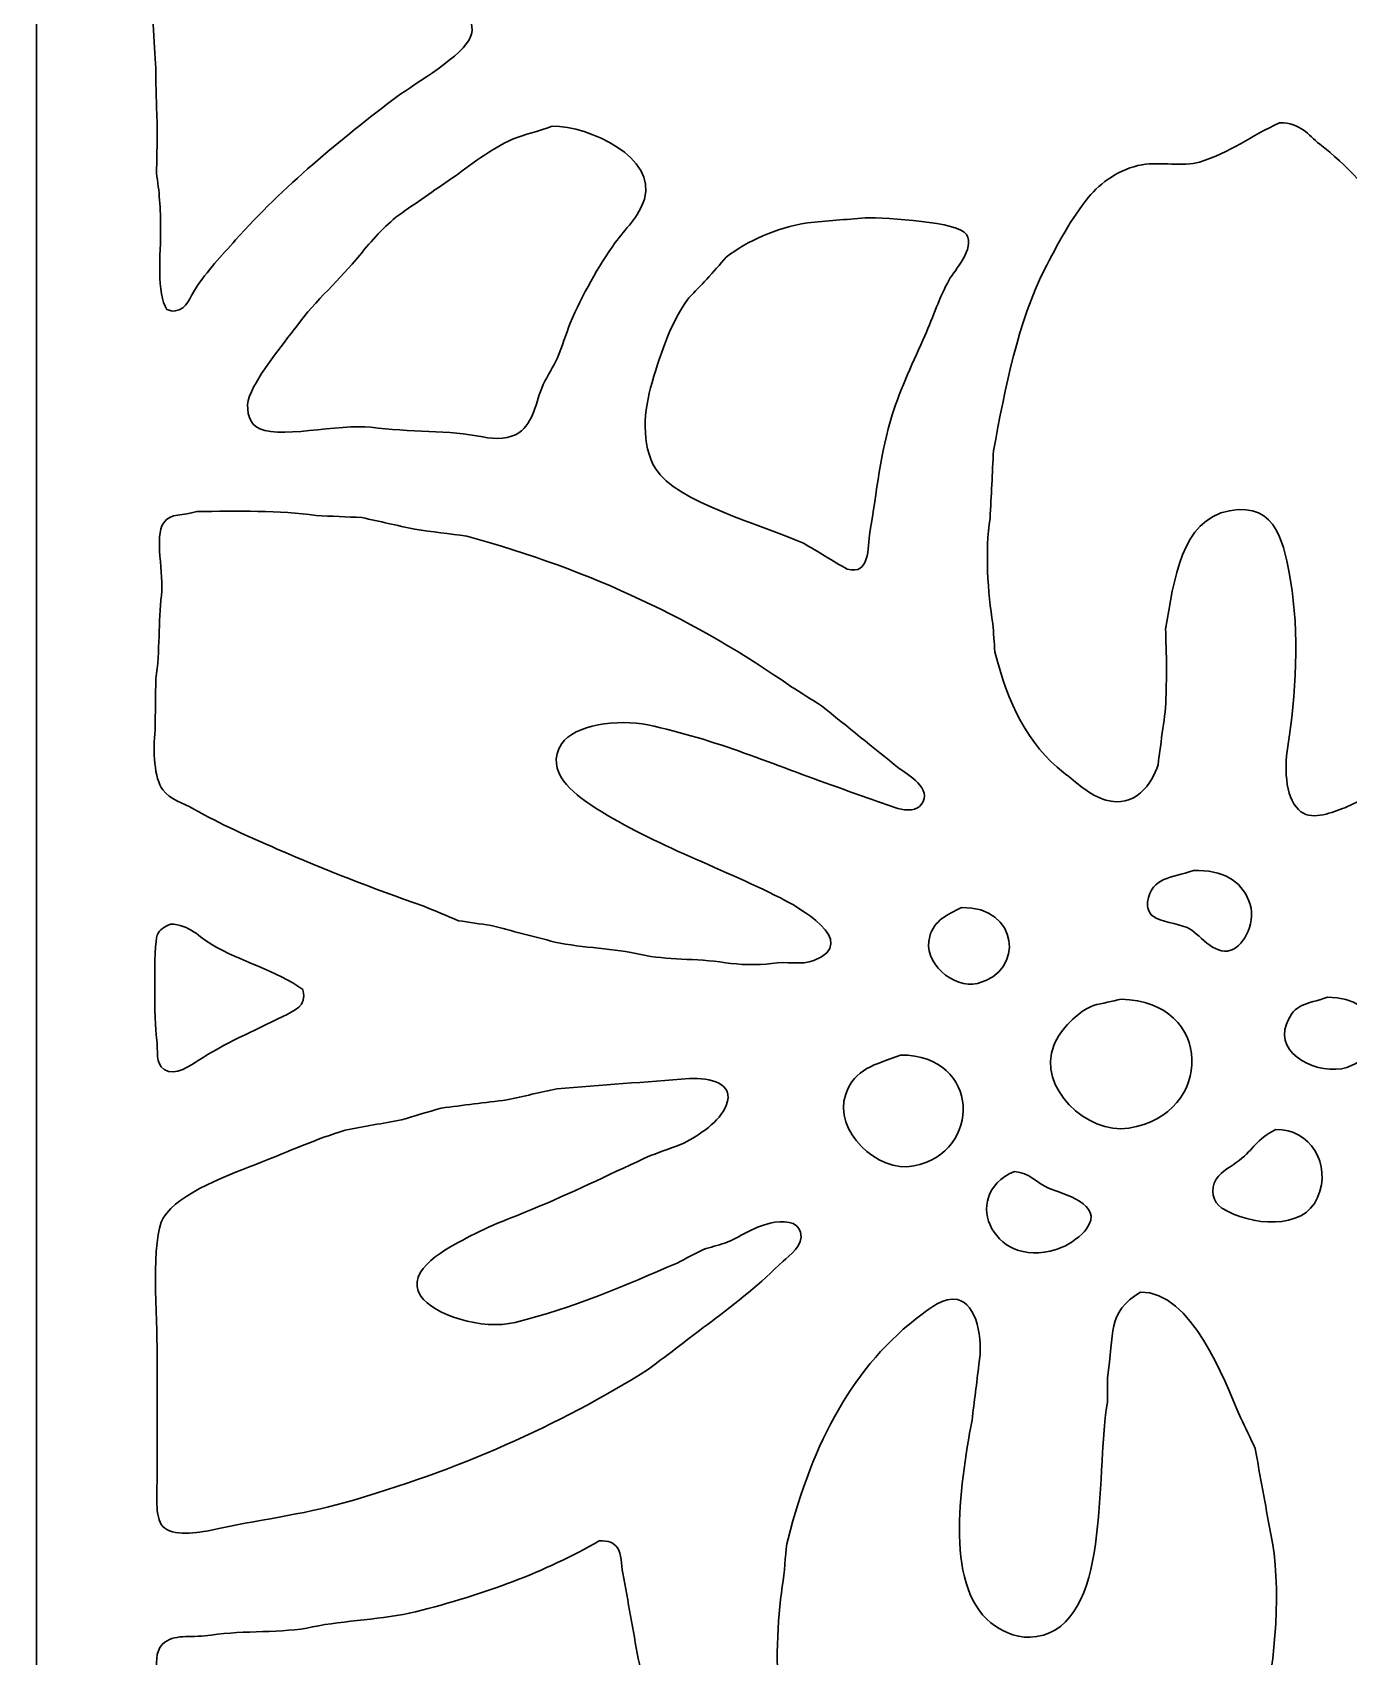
# Model space of a CAD drawing. Header units: centimetres. Extents: x 20.43 to 27, y 1.96 to 9.01.
# Drawn here: x 20.425 to 22.091, y 4.652 to 6.707 of the extents above; entities that cross this region are included whole.
import ezdxf

# ---------------------------------------------------------------- set-up
doc = ezdxf.new("R2010")
doc.units = ezdxf.units.CM
doc.header["$MEASUREMENT"] = 0
doc.layers.add('layer 1', color=7, linetype='Continuous')

msp = doc.modelspace()

# ---------------------------------------------------------------- linework, layer by layer
at = {"layer": 'layer 1', "color": 250, "lineweight": 30}
for points, knots in [([(26.9383, 9.00071), (26.96285, 9.00091), (26.98429, 9.00149), (26.99362, 8.98676), (26.99362, 8.98676), (27.00068, 8.97564), (26.99796, 8.95196), (26.99802, 8.93447), (26.99802, 8.93447), (26.99802, 8.8938), (26.99802, 8.85312), (26.99802, 8.81245), (26.99802, 8.81245), (26.99831, 8.65442), (26.9986, 8.49634), (26.99889, 8.33831), (26.99889, 8.33831), (26.9986, 8.29967), (26.99831, 8.26102), (26.99802, 8.22239), (26.99802, 8.22239), (26.99831, 7.52577), (26.9986, 6.82895), (26.99889, 6.13233), (26.99889, 6.13233), (26.99889, 6.03559), (26.99889, 5.93883), (26.99889, 5.84209), (26.99889, 5.84209), (26.99919, 5.80578), (26.99948, 5.76946), (26.99977, 5.73315), (26.99977, 5.73315), (26.99919, 5.67563), (26.9986, 5.61809), (26.99802, 5.56057), (26.99802, 5.56057), (26.99831, 4.67804), (26.9986, 3.79524), (26.99889, 2.91271), (26.99889, 2.91271), (26.99889, 2.68583), (26.99889, 2.45888), (26.99889, 2.232), (26.99889, 2.232), (26.9986, 2.16896), (26.99831, 2.1059), (26.99802, 2.04287), (26.99802, 2.04287), (26.99461, 2.02044), (27.00369, 1.9897), (26.99275, 1.97488), (26.99275, 1.97488), (26.98, 1.95762), (26.92531, 1.96339), (26.89615, 1.96355), (26.89615, 1.96355), (26.80893, 1.96355), (26.72169, 1.96355), (26.63447, 1.96355), (26.63447, 1.96355), (26.26862, 1.96355), (25.90266, 1.96355), (25.53681, 1.96355), (25.53681, 1.96355), (24.27682, 1.96355), (23.01645, 1.96355), (21.75646, 1.96355), (21.75646, 1.96355), (21.43276, 1.96355), (21.10895, 1.96355), (20.78525, 1.96355), (20.78525, 1.96355), (20.70301, 1.96326), (20.62074, 1.96297), (20.53849, 1.96268), (20.53849, 1.96268), (20.50747, 1.96268), (20.45733, 1.95778), (20.43927, 1.97227), (20.43927, 1.97227), (20.42783, 1.98144), (20.42778, 2.00413), (20.42873, 2.02544), (20.42873, 2.02544), (20.43046, 2.06453), (20.43048, 2.10839), (20.43048, 2.15007), (20.43048, 2.15007), (20.43048, 2.32611), (20.43048, 2.50221), (20.43048, 2.67825), (20.43048, 2.67825), (20.43048, 3.39781), (20.43048, 4.1176), (20.43048, 4.83716), (20.43048, 4.83716), (20.43048, 5.88353), (20.43048, 6.93022), (20.43048, 7.9766), (20.43048, 7.9766), (20.43048, 8.23108), (20.43048, 8.48563), (20.43048, 8.74011), (20.43048, 8.74011), (20.43048, 8.79937), (20.43048, 8.85865), (20.43048, 8.91791), (20.43048, 8.91791), (20.43065, 8.94706), (20.42548, 8.97961), (20.44366, 8.99286), (20.44366, 8.99286), (20.46495, 9.00839), (20.50851, 8.99439), (20.53937, 8.99897), (20.53937, 8.99897), (20.64737, 8.99897), (20.7554, 8.99897), (20.8634, 8.99897), (20.8634, 8.99897), (21.25325, 8.99897), (21.64322, 8.99897), (22.03307, 8.99897), (22.03307, 8.99897), (23.18887, 8.99897), (24.34501, 8.99897), (25.5008, 8.99897), (25.5008, 8.99897), (25.83885, 8.99897), (26.177, 8.99897), (26.51504, 8.99897), (26.51504, 8.99897), (26.65612, 8.99955), (26.79723, 9.00013), (26.9383, 9.00071)], [0, 0, 0, 0, 0.0285714, 0.0285714, 0.0285714, 0.0285714, 0.0571429, 0.0571429, 0.0571429, 0.0571429, 0.0857143, 0.0857143, 0.0857143, 0.0857143, 0.1142857, 0.1142857, 0.1142857, 0.1142857, 0.1428571, 0.1428571, 0.1428571, 0.1428571, 0.1714286, 0.1714286, 0.1714286, 0.1714286, 0.2, 0.2, 0.2, 0.2, 0.2285714, 0.2285714, 0.2285714, 0.2285714, 0.2571429, 0.2571429, 0.2571429, 0.2571429, 0.2857143, 0.2857143, 0.2857143, 0.2857143, 0.3142857, 0.3142857, 0.3142857, 0.3142857, 0.3428571, 0.3428571, 0.3428571, 0.3428571, 0.3714286, 0.3714286, 0.3714286, 0.3714286, 0.4, 0.4, 0.4, 0.4, 0.4285714, 0.4285714, 0.4285714, 0.4285714, 0.4571429, 0.4571429, 0.4571429, 0.4571429, 0.4857143, 0.4857143, 0.4857143, 0.4857143, 0.5142857, 0.5142857, 0.5142857, 0.5142857, 0.5428571, 0.5428571, 0.5428571, 0.5428571, 0.5714286, 0.5714286, 0.5714286, 0.5714286, 0.6, 0.6, 0.6, 0.6, 0.6285714, 0.6285714, 0.6285714, 0.6285714, 0.6571429, 0.6571429, 0.6571429, 0.6571429, 0.6857143, 0.6857143, 0.6857143, 0.6857143, 0.7142857, 0.7142857, 0.7142857, 0.7142857, 0.7428571, 0.7428571, 0.7428571, 0.7428571, 0.7714286, 0.7714286, 0.7714286, 0.7714286, 0.8, 0.8, 0.8, 0.8, 0.8285714, 0.8285714, 0.8285714, 0.8285714, 0.8571429, 0.8571429, 0.8571429, 0.8571429, 0.8857143, 0.8857143, 0.8857143, 0.8857143, 0.9142857, 0.9142857, 0.9142857, 0.9142857, 0.9428571, 0.9428571, 0.9428571, 0.9428571, 1, 1, 1, 1]), ([(22.03219, 7.22965), (22.0252, 7.22665), (22.02002, 7.22554), (22.01463, 7.22181), (22.01463, 7.22181), (22.00595, 7.19313), (22.03816, 7.17131), (22.05151, 7.1547), (22.05151, 7.1547), (22.08081, 7.11826), (22.11109, 7.07009), (22.12527, 7.02047), (22.12527, 7.02047), (22.14174, 6.96288), (22.13928, 6.87067), (22.12615, 6.81129), (22.12615, 6.81129), (22.12122, 6.78896), (22.09553, 6.74964), (22.1042, 6.72588), (22.1042, 6.72588), (22.11269, 6.70259), (22.14119, 6.68536), (22.15952, 6.67097), (22.15952, 6.67097), (22.1945, 6.64351), (22.23073, 6.61022), (22.25787, 6.57509), (22.25787, 6.57509), (22.27951, 6.5471), (22.29941, 6.51859), (22.31934, 6.48881), (22.31934, 6.48881), (22.32717, 6.47711), (22.33362, 6.4604), (22.35271, 6.46005), (22.35271, 6.46005), (22.37076, 6.46944), (22.3632, 6.49809), (22.36764, 6.52106), (22.36764, 6.52106), (22.37395, 6.55375), (22.38318, 6.5837), (22.39662, 6.60996), (22.39662, 6.60996), (22.40414, 6.62466), (22.4209, 6.64338), (22.41594, 6.66835), (22.41594, 6.66835), (22.4125, 6.68562), (22.402, 6.69627), (22.39574, 6.71019), (22.39574, 6.71019), (22.3814, 6.74273), (22.36705, 6.77527), (22.35271, 6.80781), (22.35271, 6.80781), (22.31815, 6.89108), (22.29553, 6.9834), (22.26753, 7.0719), (22.26753, 7.0719), (22.26431, 7.08991), (22.26109, 7.10792), (22.25787, 7.12593), (22.25787, 7.12593), (22.2529, 7.14075), (22.24792, 7.15557), (22.24294, 7.17039), (22.24294, 7.17039), (22.23813, 7.18884), (22.23865, 7.20945), (22.22538, 7.21919), (22.22538, 7.21919), (22.21074, 7.22995), (22.18678, 7.22338), (22.16391, 7.22704), (22.16391, 7.22704), (22.12001, 7.22791), (22.0761, 7.22878), (22.03219, 7.22965)], [0, 0, 0, 0, 0.047619, 0.047619, 0.047619, 0.047619, 0.0952381, 0.0952381, 0.0952381, 0.0952381, 0.1428571, 0.1428571, 0.1428571, 0.1428571, 0.1904762, 0.1904762, 0.1904762, 0.1904762, 0.2380952, 0.2380952, 0.2380952, 0.2380952, 0.2857143, 0.2857143, 0.2857143, 0.2857143, 0.3333333, 0.3333333, 0.3333333, 0.3333333, 0.3809524, 0.3809524, 0.3809524, 0.3809524, 0.4285714, 0.4285714, 0.4285714, 0.4285714, 0.4761905, 0.4761905, 0.4761905, 0.4761905, 0.5238095, 0.5238095, 0.5238095, 0.5238095, 0.5714286, 0.5714286, 0.5714286, 0.5714286, 0.6190476, 0.6190476, 0.6190476, 0.6190476, 0.6666667, 0.6666667, 0.6666667, 0.6666667, 0.7142857, 0.7142857, 0.7142857, 0.7142857, 0.7619048, 0.7619048, 0.7619048, 0.7619048, 0.8095238, 0.8095238, 0.8095238, 0.8095238, 0.8571429, 0.8571429, 0.8571429, 0.8571429, 0.9047619, 0.9047619, 0.9047619, 0.9047619, 1, 1, 1, 1]), ([(20.84408, 6.90194), (20.81877, 6.88561), (20.80723, 6.85321), (20.78349, 6.83483), (20.78349, 6.83483), (20.75614, 6.81365), (20.72247, 6.7976), (20.68778, 6.78427), (20.68778, 6.78427), (20.67256, 6.77992), (20.65733, 6.77556), (20.64211, 6.7712), (20.64211, 6.7712), (20.61845, 6.76637), (20.5942, 6.7724), (20.58328, 6.75551), (20.58328, 6.75551), (20.57307, 6.73973), (20.58154, 6.68235), (20.58152, 6.65615), (20.58152, 6.65615), (20.5815, 6.62766), (20.58337, 6.60244), (20.58328, 6.57335), (20.58328, 6.57335), (20.58299, 6.55854), (20.58269, 6.54372), (20.5824, 6.5289), (20.5824, 6.5289), (20.58587, 6.5066), (20.58767, 6.48359), (20.58767, 6.4583), (20.58767, 6.4583), (20.58767, 6.42789), (20.58223, 6.37574), (20.59557, 6.35633), (20.59557, 6.35633), (20.59915, 6.35518), (20.60262, 6.35338), (20.60611, 6.35458), (20.60611, 6.35458), (20.62132, 6.35708), (20.62454, 6.37182), (20.63158, 6.38248), (20.63158, 6.38248), (20.64626, 6.40471), (20.66497, 6.4247), (20.68251, 6.44436), (20.68251, 6.44436), (20.74209, 6.51116), (20.81501, 6.57155), (20.88711, 6.62565), (20.88711, 6.62565), (20.90928, 6.64228), (20.97179, 6.6774), (20.98019, 6.70235), (20.98019, 6.70235), (20.9874, 6.72371), (20.96585, 6.74068), (20.95736, 6.75115), (20.95736, 6.75115), (20.93348, 6.7806), (20.90682, 6.81206), (20.89062, 6.84877), (20.89062, 6.84877), (20.88103, 6.87052), (20.87516, 6.90185), (20.84408, 6.90194)], [0, 0, 0, 0, 0.0555556, 0.0555556, 0.0555556, 0.0555556, 0.1111111, 0.1111111, 0.1111111, 0.1111111, 0.1666667, 0.1666667, 0.1666667, 0.1666667, 0.2222222, 0.2222222, 0.2222222, 0.2222222, 0.2777778, 0.2777778, 0.2777778, 0.2777778, 0.3333333, 0.3333333, 0.3333333, 0.3333333, 0.3888889, 0.3888889, 0.3888889, 0.3888889, 0.4444444, 0.4444444, 0.4444444, 0.4444444, 0.5, 0.5, 0.5, 0.5, 0.5555556, 0.5555556, 0.5555556, 0.5555556, 0.6111111, 0.6111111, 0.6111111, 0.6111111, 0.6666667, 0.6666667, 0.6666667, 0.6666667, 0.7222222, 0.7222222, 0.7222222, 0.7222222, 0.7777778, 0.7777778, 0.7777778, 0.7777778, 0.8333333, 0.8333333, 0.8333333, 0.8333333, 0.8888889, 0.8888889, 0.8888889, 0.8888889, 1, 1, 1, 1]), ([(21.08294, 6.58817), (21.06477, 6.581), (21.04886, 6.5786), (21.03288, 6.57161), (21.03288, 6.57161), (21.00424, 6.55907), (20.97992, 6.53907), (20.95561, 6.52193), (20.95561, 6.52193), (20.93336, 6.50653), (20.91111, 6.49113), (20.88887, 6.47573), (20.88887, 6.47573), (20.87028, 6.46125), (20.85449, 6.44351), (20.83969, 6.42518), (20.83969, 6.42518), (20.81451, 6.39398), (20.78415, 6.36833), (20.75978, 6.33541), (20.75978, 6.33541), (20.74098, 6.31001), (20.71205, 6.27646), (20.70007, 6.24651), (20.70007, 6.24651), (20.6946, 6.23284), (20.69887, 6.21486), (20.70797, 6.20816), (20.70797, 6.20816), (20.73187, 6.19057), (20.81547, 6.21248), (20.85374, 6.20729), (20.85374, 6.20729), (20.90221, 6.20071), (20.95297, 6.20429), (20.99512, 6.19509), (20.99512, 6.19509), (21.01127, 6.19156), (21.03048, 6.19317), (21.04078, 6.20031), (21.04078, 6.20031), (21.05991, 6.21358), (21.06178, 6.23844), (21.07152, 6.26132), (21.07152, 6.26132), (21.07767, 6.27265), (21.08381, 6.28399), (21.08996, 6.29532), (21.08996, 6.29532), (21.09523, 6.30984), (21.1005, 6.32437), (21.10577, 6.3389), (21.10577, 6.3389), (21.12145, 6.37506), (21.14091, 6.41015), (21.16284, 6.44087), (21.16284, 6.44087), (21.17519, 6.45817), (21.1928, 6.47341), (21.19973, 6.49578), (21.19973, 6.49578), (21.21585, 6.54785), (21.13075, 6.58868), (21.08294, 6.58817)], [0, 0, 0, 0, 0.0588235, 0.0588235, 0.0588235, 0.0588235, 0.1176471, 0.1176471, 0.1176471, 0.1176471, 0.1764706, 0.1764706, 0.1764706, 0.1764706, 0.2352941, 0.2352941, 0.2352941, 0.2352941, 0.2941176, 0.2941176, 0.2941176, 0.2941176, 0.3529412, 0.3529412, 0.3529412, 0.3529412, 0.4117647, 0.4117647, 0.4117647, 0.4117647, 0.4705882, 0.4705882, 0.4705882, 0.4705882, 0.5294118, 0.5294118, 0.5294118, 0.5294118, 0.5882353, 0.5882353, 0.5882353, 0.5882353, 0.6470588, 0.6470588, 0.6470588, 0.6470588, 0.7058824, 0.7058824, 0.7058824, 0.7058824, 0.7647059, 0.7647059, 0.7647059, 0.7647059, 0.8235294, 0.8235294, 0.8235294, 0.8235294, 0.8823529, 0.8823529, 0.8823529, 0.8823529, 1, 1, 1, 1]), ([(22.00321, 6.59253), (21.96852, 6.57658), (21.93982, 6.55426), (21.90223, 6.54285), (21.90223, 6.54285), (21.88103, 6.53641), (21.85271, 6.54353), (21.82935, 6.53936), (21.82935, 6.53936), (21.80164, 6.53441), (21.77648, 6.51673), (21.76173, 6.4984), (21.76173, 6.4984), (21.73919, 6.47039), (21.7228, 6.43967), (21.70553, 6.40601), (21.70553, 6.40601), (21.67326, 6.34309), (21.65588, 6.25635), (21.64143, 6.17765), (21.64143, 6.17765), (21.63996, 6.14918), (21.6385, 6.12071), (21.63703, 6.09224), (21.63703, 6.09224), (21.63063, 6.05139), (21.63421, 5.99749), (21.64055, 5.95889), (21.64055, 5.95889), (21.64143, 5.94698), (21.6423, 5.93506), (21.64318, 5.92315), (21.64318, 5.92315), (21.6593, 5.85883), (21.68495, 5.80611), (21.73012, 5.77062), (21.73012, 5.77062), (21.74593, 5.7582), (21.76226, 5.7422), (21.78368, 5.73576), (21.78368, 5.73576), (21.81964, 5.72495), (21.84227, 5.75615), (21.84954, 5.78021), (21.84954, 5.78021), (21.85159, 5.79561), (21.85364, 5.81101), (21.85569, 5.82641), (21.85569, 5.82641), (21.86051, 5.85336), (21.86032, 5.88521), (21.86008, 5.91705), (21.86008, 5.91705), (21.85979, 5.92867), (21.85949, 5.94029), (21.8592, 5.95191), (21.8592, 5.95191), (21.86955, 6.01392), (21.87891, 6.09034), (21.93999, 6.10183), (21.93999, 6.10183), (22.00115, 6.11332), (22.00943, 6.05694), (22.01726, 6.01292), (22.01726, 6.01292), (22.0285, 5.94984), (22.02393, 5.86511), (22.01375, 5.80374), (22.01375, 5.80374), (22.00847, 5.7719), (22.0119, 5.73439), (22.03044, 5.72094), (22.03044, 5.72094), (22.0463, 5.70944), (22.07064, 5.7208), (22.08576, 5.72617), (22.08576, 5.72617), (22.09542, 5.73053), (22.10508, 5.73489), (22.11474, 5.73925), (22.11474, 5.73925), (22.13087, 5.74843), (22.14827, 5.75671), (22.15952, 5.77062), (22.15952, 5.77062), (22.20208, 5.82326), (22.23483, 5.8848), (22.25787, 5.95714), (22.25787, 5.95714), (22.26197, 5.97544), (22.26607, 5.99375), (22.27017, 6.01205), (22.27017, 6.01205), (22.28446, 6.05899), (22.30054, 6.14011), (22.28597, 6.20206), (22.28597, 6.20206), (22.2769, 6.2343), (22.26782, 6.26656), (22.25875, 6.2988), (22.25875, 6.2988), (22.2526, 6.31071), (22.24646, 6.32263), (22.24031, 6.33454), (22.24031, 6.33454), (22.23621, 6.34587), (22.23211, 6.3572), (22.22802, 6.36853), (22.22802, 6.36853), (22.20484, 6.40685), (22.172, 6.43827), (22.14459, 6.47225), (22.14459, 6.47225), (22.11725, 6.50615), (22.08872, 6.53879), (22.05415, 6.56551), (22.05415, 6.56551), (22.03902, 6.5772), (22.03056, 6.59256), (22.00321, 6.59253)], [0, 0, 0, 0, 0.0322581, 0.0322581, 0.0322581, 0.0322581, 0.0645161, 0.0645161, 0.0645161, 0.0645161, 0.0967742, 0.0967742, 0.0967742, 0.0967742, 0.1290323, 0.1290323, 0.1290323, 0.1290323, 0.1612903, 0.1612903, 0.1612903, 0.1612903, 0.1935484, 0.1935484, 0.1935484, 0.1935484, 0.2258065, 0.2258065, 0.2258065, 0.2258065, 0.2580645, 0.2580645, 0.2580645, 0.2580645, 0.2903226, 0.2903226, 0.2903226, 0.2903226, 0.3225806, 0.3225806, 0.3225806, 0.3225806, 0.3548387, 0.3548387, 0.3548387, 0.3548387, 0.3870968, 0.3870968, 0.3870968, 0.3870968, 0.4193548, 0.4193548, 0.4193548, 0.4193548, 0.4516129, 0.4516129, 0.4516129, 0.4516129, 0.483871, 0.483871, 0.483871, 0.483871, 0.516129, 0.516129, 0.516129, 0.516129, 0.5483871, 0.5483871, 0.5483871, 0.5483871, 0.5806452, 0.5806452, 0.5806452, 0.5806452, 0.6129032, 0.6129032, 0.6129032, 0.6129032, 0.6451613, 0.6451613, 0.6451613, 0.6451613, 0.6774194, 0.6774194, 0.6774194, 0.6774194, 0.7096774, 0.7096774, 0.7096774, 0.7096774, 0.7419355, 0.7419355, 0.7419355, 0.7419355, 0.7741935, 0.7741935, 0.7741935, 0.7741935, 0.8064516, 0.8064516, 0.8064516, 0.8064516, 0.8387097, 0.8387097, 0.8387097, 0.8387097, 0.8709677, 0.8709677, 0.8709677, 0.8709677, 0.9032258, 0.9032258, 0.9032258, 0.9032258, 0.9354839, 0.9354839, 0.9354839, 0.9354839, 1, 1, 1, 1]), ([(21.47897, 6.47225), (21.45468, 6.47021), (21.43038, 6.46818), (21.40609, 6.46615), (21.40609, 6.46615), (21.36462, 6.4584), (21.33113, 6.44407), (21.30335, 6.42257), (21.30335, 6.42257), (21.29515, 6.41327), (21.28695, 6.40397), (21.27876, 6.39468), (21.27876, 6.39468), (21.27115, 6.38683), (21.26354, 6.37899), (21.25593, 6.37114), (21.25593, 6.37114), (21.23322, 6.33942), (21.22205, 6.30653), (21.20939, 6.26394), (21.20939, 6.26394), (21.19894, 6.22883), (21.19521, 6.18538), (21.21378, 6.15499), (21.21378, 6.15499), (21.23947, 6.11292), (21.3494, 6.08339), (21.40082, 6.06086), (21.40082, 6.06086), (21.41926, 6.04982), (21.4377, 6.03878), (21.45614, 6.02774), (21.45614, 6.02774), (21.48587, 6.02049), (21.48161, 6.0543), (21.48512, 6.07481), (21.48512, 6.07481), (21.49389, 6.12607), (21.49846, 6.17599), (21.51322, 6.22298), (21.51322, 6.22298), (21.52375, 6.25648), (21.54094, 6.29254), (21.55449, 6.32321), (21.55449, 6.32321), (21.56545, 6.348), (21.57301, 6.37189), (21.58523, 6.39381), (21.58523, 6.39381), (21.5921, 6.40613), (21.61838, 6.4329), (21.60718, 6.45133), (21.60718, 6.45133), (21.59751, 6.46722), (21.50736, 6.47248), (21.47897, 6.47225)], [0, 0, 0, 0, 0.0666667, 0.0666667, 0.0666667, 0.0666667, 0.1333333, 0.1333333, 0.1333333, 0.1333333, 0.2, 0.2, 0.2, 0.2, 0.2666667, 0.2666667, 0.2666667, 0.2666667, 0.3333333, 0.3333333, 0.3333333, 0.3333333, 0.4, 0.4, 0.4, 0.4, 0.4666667, 0.4666667, 0.4666667, 0.4666667, 0.5333333, 0.5333333, 0.5333333, 0.5333333, 0.6, 0.6, 0.6, 0.6, 0.6666667, 0.6666667, 0.6666667, 0.6666667, 0.7333333, 0.7333333, 0.7333333, 0.7333333, 0.8, 0.8, 0.8, 0.8, 0.8666667, 0.8666667, 0.8666667, 0.8666667, 1, 1, 1, 1]), ([(20.63333, 6.10095), (20.61569, 6.09431), (20.60067, 6.10001), (20.59118, 6.08614), (20.59118, 6.08614), (20.57969, 6.06933), (20.59181, 6.02143), (20.58855, 5.99462), (20.58855, 5.99462), (20.58462, 5.96234), (20.58705, 5.92382), (20.58152, 5.88916), (20.58152, 5.88916), (20.58123, 5.86766), (20.58094, 5.84616), (20.58064, 5.82466), (20.58064, 5.82466), (20.57742, 5.79782), (20.57972, 5.76336), (20.5903, 5.74883), (20.5903, 5.74883), (20.59948, 5.73624), (20.61589, 5.73247), (20.62982, 5.72443), (20.62982, 5.72443), (20.66366, 5.7049), (20.69756, 5.69023), (20.7352, 5.67388), (20.7352, 5.67388), (20.79559, 5.64765), (20.85464, 5.62442), (20.92048, 5.60154), (20.92048, 5.60154), (20.93512, 5.59544), (20.94975, 5.58933), (20.96439, 5.58323), (20.96439, 5.58323), (20.97814, 5.5812), (20.9919, 5.57917), (21.00566, 5.57713), (21.00566, 5.57713), (21.03259, 5.57016), (21.05952, 5.56319), (21.08645, 5.55621), (21.08645, 5.55621), (21.12219, 5.54847), (21.16201, 5.54827), (21.19534, 5.54053), (21.19534, 5.54053), (21.2284, 5.53285), (21.26373, 5.53603), (21.30247, 5.53007), (21.30247, 5.53007), (21.31914, 5.5275), (21.34324, 5.52649), (21.36042, 5.5292), (21.36042, 5.5292), (21.3793, 5.53217), (21.39922, 5.52682), (21.41399, 5.53268), (21.41399, 5.53268), (21.47463, 5.55676), (21.39133, 5.60212), (21.37184, 5.612), (21.37184, 5.612), (21.29371, 5.65158), (21.20336, 5.6822), (21.13211, 5.72966), (21.13211, 5.72966), (21.11206, 5.74301), (21.07198, 5.77179), (21.09523, 5.80723), (21.09523, 5.80723), (21.11062, 5.8307), (21.1661, 5.83865), (21.20412, 5.83076), (21.20412, 5.83076), (21.28901, 5.81316), (21.365, 5.77989), (21.44297, 5.75232), (21.44297, 5.75232), (21.46872, 5.74332), (21.49449, 5.73431), (21.52024, 5.7253), (21.52024, 5.7253), (21.53101, 5.72216), (21.54557, 5.72228), (21.5501, 5.73053), (21.5501, 5.73053), (21.56584, 5.74932), (21.53167, 5.76881), (21.522, 5.77585), (21.522, 5.77585), (21.48922, 5.80229), (21.45643, 5.82873), (21.42365, 5.85517), (21.42365, 5.85517), (21.41077, 5.8633), (21.39789, 5.87144), (21.38501, 5.87957), (21.38501, 5.87957), (21.26667, 5.96202), (21.13419, 6.02628), (20.97493, 6.06958), (20.97493, 6.06958), (20.95297, 6.07248), (20.93102, 6.07539), (20.90907, 6.07829), (20.90907, 6.07829), (20.88682, 6.08323), (20.86457, 6.08817), (20.84233, 6.09311), (20.84233, 6.09311), (20.82301, 6.09398), (20.80369, 6.09485), (20.78437, 6.09572), (20.78437, 6.09572), (20.7389, 6.10268), (20.68354, 6.10086), (20.63333, 6.10095)], [0, 0, 0, 0, 0.0322581, 0.0322581, 0.0322581, 0.0322581, 0.0645161, 0.0645161, 0.0645161, 0.0645161, 0.0967742, 0.0967742, 0.0967742, 0.0967742, 0.1290323, 0.1290323, 0.1290323, 0.1290323, 0.1612903, 0.1612903, 0.1612903, 0.1612903, 0.1935484, 0.1935484, 0.1935484, 0.1935484, 0.2258065, 0.2258065, 0.2258065, 0.2258065, 0.2580645, 0.2580645, 0.2580645, 0.2580645, 0.2903226, 0.2903226, 0.2903226, 0.2903226, 0.3225806, 0.3225806, 0.3225806, 0.3225806, 0.3548387, 0.3548387, 0.3548387, 0.3548387, 0.3870968, 0.3870968, 0.3870968, 0.3870968, 0.4193548, 0.4193548, 0.4193548, 0.4193548, 0.4516129, 0.4516129, 0.4516129, 0.4516129, 0.483871, 0.483871, 0.483871, 0.483871, 0.516129, 0.516129, 0.516129, 0.516129, 0.5483871, 0.5483871, 0.5483871, 0.5483871, 0.5806452, 0.5806452, 0.5806452, 0.5806452, 0.6129032, 0.6129032, 0.6129032, 0.6129032, 0.6451613, 0.6451613, 0.6451613, 0.6451613, 0.6774194, 0.6774194, 0.6774194, 0.6774194, 0.7096774, 0.7096774, 0.7096774, 0.7096774, 0.7419355, 0.7419355, 0.7419355, 0.7419355, 0.7741935, 0.7741935, 0.7741935, 0.7741935, 0.8064516, 0.8064516, 0.8064516, 0.8064516, 0.8387097, 0.8387097, 0.8387097, 0.8387097, 0.8709677, 0.8709677, 0.8709677, 0.8709677, 0.9032258, 0.9032258, 0.9032258, 0.9032258, 0.9354839, 0.9354839, 0.9354839, 0.9354839, 1, 1, 1, 1]), ([(21.89433, 5.64686), (21.8663, 5.6357), (21.84189, 5.64017), (21.83637, 5.60677), (21.83637, 5.60677), (21.83535, 5.60057), (21.8381, 5.59277), (21.84252, 5.58934), (21.84252, 5.58934), (21.85353, 5.58077), (21.87291, 5.5804), (21.88642, 5.57452), (21.88642, 5.57452), (21.90132, 5.56803), (21.91972, 5.53843), (21.94175, 5.54576), (21.94175, 5.54576), (21.95942, 5.55163), (21.97478, 5.58386), (21.96458, 5.60851), (21.96458, 5.60851), (21.95407, 5.63387), (21.93187, 5.64766), (21.89433, 5.64686)], [0, 0, 0, 0, 0.1428571, 0.1428571, 0.1428571, 0.1428571, 0.2857143, 0.2857143, 0.2857143, 0.2857143, 0.4285714, 0.4285714, 0.4285714, 0.4285714, 0.5714286, 0.5714286, 0.5714286, 0.5714286, 0.7142857, 0.7142857, 0.7142857, 0.7142857, 1, 1, 1, 1]), ([(21.60103, 5.59979), (21.58266, 5.59073), (21.56675, 5.58404), (21.56064, 5.56319), (21.56064, 5.56319), (21.55116, 5.53085), (21.59065, 5.4964), (21.62123, 5.50392), (21.62123, 5.50392), (21.68177, 5.51882), (21.67346, 5.60157), (21.60103, 5.59979)], [0, 0, 0, 0, 0.25, 0.25, 0.25, 0.25, 0.5, 0.5, 0.5, 0.5, 1, 1, 1, 1]), ([(20.59996, 5.57888), (20.59275, 5.57501), (20.58641, 5.57269), (20.58328, 5.56493), (20.58328, 5.56493), (20.57854, 5.55319), (20.57979, 5.45187), (20.5824, 5.43506), (20.5824, 5.43506), (20.58509, 5.41776), (20.58037, 5.40263), (20.59206, 5.39497), (20.59206, 5.39497), (20.60609, 5.38577), (20.62635, 5.40058), (20.63509, 5.4063), (20.63509, 5.4063), (20.6685, 5.42818), (20.70466, 5.44319), (20.74222, 5.46208), (20.74222, 5.46208), (20.75644, 5.46923), (20.77321, 5.4746), (20.76769, 5.49608), (20.76769, 5.49608), (20.73464, 5.52016), (20.68799, 5.5319), (20.65265, 5.55273), (20.65265, 5.55273), (20.63668, 5.56214), (20.62425, 5.57872), (20.59996, 5.57888)], [0, 0, 0, 0, 0.1111111, 0.1111111, 0.1111111, 0.1111111, 0.2222222, 0.2222222, 0.2222222, 0.2222222, 0.3333333, 0.3333333, 0.3333333, 0.3333333, 0.4444444, 0.4444444, 0.4444444, 0.4444444, 0.5555556, 0.5555556, 0.5555556, 0.5555556, 0.6666667, 0.6666667, 0.6666667, 0.6666667, 0.7777778, 0.7777778, 0.7777778, 0.7777778, 1, 1, 1, 1]), ([(22.06381, 5.48649), (22.03646, 5.47665), (22.02263, 5.47945), (22.012, 5.4525), (22.012, 5.4525), (21.99677, 5.41392), (22.05329, 5.38663), (22.08839, 5.39759), (22.08839, 5.39759), (22.14574, 5.41548), (22.13323, 5.4871), (22.06381, 5.48649)], [0, 0, 0, 0, 0.25, 0.25, 0.25, 0.25, 0.5, 0.5, 0.5, 0.5, 1, 1, 1, 1]), ([(21.803, 5.48387), (21.79129, 5.48126), (21.77958, 5.47864), (21.76788, 5.47603), (21.76788, 5.47603), (21.74707, 5.46748), (21.72628, 5.44619), (21.71782, 5.42548), (21.71782, 5.42548), (21.69627, 5.37267), (21.75928, 5.31254), (21.81266, 5.32089), (21.81266, 5.32089), (21.92108, 5.33784), (21.9204, 5.48157), (21.803, 5.48387)], [0, 0, 0, 0, 0.2, 0.2, 0.2, 0.2, 0.4, 0.4, 0.4, 0.4, 0.6, 0.6, 0.6, 0.6, 1, 1, 1, 1]), ([(21.52376, 5.41328), (21.49109, 5.40062), (21.46568, 5.39651), (21.45438, 5.3636), (21.45438, 5.3636), (21.43857, 5.31753), (21.49436, 5.2641), (21.54044, 5.27295), (21.54044, 5.27295), (21.62713, 5.28959), (21.62567, 5.41322), (21.52376, 5.41328)], [0, 0, 0, 0, 0.25, 0.25, 0.25, 0.25, 0.5, 0.5, 0.5, 0.5, 1, 1, 1, 1]), ([(21.2568, 5.38364), (21.2009, 5.37928), (21.14498, 5.37493), (21.08908, 5.37057), (21.08908, 5.37057), (21.06801, 5.36592), (21.04693, 5.36127), (21.02586, 5.35662), (21.02586, 5.35662), (20.99805, 5.35314), (20.97024, 5.34965), (20.94243, 5.34616), (20.94243, 5.34616), (20.92575, 5.34123), (20.90906, 5.33629), (20.89238, 5.33135), (20.89238, 5.33135), (20.86867, 5.32699), (20.84496, 5.32263), (20.82125, 5.31827), (20.82125, 5.31827), (20.78589, 5.30766), (20.74747, 5.29037), (20.71412, 5.27731), (20.71412, 5.27731), (20.67624, 5.26247), (20.61047, 5.23913), (20.59118, 5.20758), (20.59118, 5.20758), (20.57502, 5.18115), (20.58328, 5.08004), (20.58328, 5.03501), (20.58328, 5.03501), (20.58328, 4.98359), (20.58328, 4.93216), (20.58328, 4.88074), (20.58328, 4.88074), (20.58328, 4.8589), (20.57974, 4.82891), (20.5903, 4.81711), (20.5903, 4.81711), (20.60221, 4.80382), (20.63448, 4.80857), (20.65353, 4.81276), (20.65353, 4.81276), (20.70634, 4.82437), (20.76914, 4.83236), (20.8195, 4.84675), (20.8195, 4.84675), (20.96609, 4.88862), (21.0897, 4.94396), (21.20499, 5.01583), (21.20499, 5.01583), (21.23134, 5.03588), (21.25769, 5.05593), (21.28403, 5.07597), (21.28403, 5.07597), (21.31728, 5.1003), (21.34654, 5.12434), (21.37535, 5.15267), (21.37535, 5.15267), (21.38275, 5.15995), (21.40179, 5.17181), (21.39731, 5.18928), (21.39731, 5.18928), (21.39378, 5.20301), (21.37468, 5.2047), (21.35867, 5.20061), (21.35867, 5.20061), (21.3363, 5.1949), (21.32046, 5.18311), (21.30159, 5.17533), (21.30159, 5.17533), (21.29252, 5.17272), (21.28344, 5.1701), (21.27437, 5.16749), (21.27437, 5.16749), (21.26325, 5.16168), (21.25212, 5.15587), (21.241, 5.15006), (21.241, 5.15006), (21.17505, 5.12181), (21.11059, 5.09338), (21.03639, 5.0751), (21.03639, 5.0751), (20.99403, 5.06467), (20.93263, 5.08484), (20.91697, 5.10822), (20.91697, 5.10822), (20.8944, 5.14192), (20.95392, 5.17031), (20.97405, 5.18143), (20.97405, 5.18143), (21.00348, 5.1977), (21.03557, 5.2086), (21.06801, 5.2224), (21.06801, 5.2224), (21.11361, 5.2418), (21.16269, 5.26588), (21.20763, 5.28602), (21.20763, 5.28602), (21.22168, 5.29125), (21.23573, 5.29648), (21.24978, 5.30171), (21.24978, 5.30171), (21.2689, 5.31223), (21.29511, 5.32863), (21.30335, 5.34965), (21.30335, 5.34965), (21.31454, 5.37821), (21.28269, 5.38412), (21.2568, 5.38364)], [0, 0, 0, 0, 0.0344828, 0.0344828, 0.0344828, 0.0344828, 0.0689655, 0.0689655, 0.0689655, 0.0689655, 0.1034483, 0.1034483, 0.1034483, 0.1034483, 0.137931, 0.137931, 0.137931, 0.137931, 0.1724138, 0.1724138, 0.1724138, 0.1724138, 0.2068966, 0.2068966, 0.2068966, 0.2068966, 0.2413793, 0.2413793, 0.2413793, 0.2413793, 0.2758621, 0.2758621, 0.2758621, 0.2758621, 0.3103448, 0.3103448, 0.3103448, 0.3103448, 0.3448276, 0.3448276, 0.3448276, 0.3448276, 0.3793103, 0.3793103, 0.3793103, 0.3793103, 0.4137931, 0.4137931, 0.4137931, 0.4137931, 0.4482759, 0.4482759, 0.4482759, 0.4482759, 0.4827586, 0.4827586, 0.4827586, 0.4827586, 0.5172414, 0.5172414, 0.5172414, 0.5172414, 0.5517241, 0.5517241, 0.5517241, 0.5517241, 0.5862069, 0.5862069, 0.5862069, 0.5862069, 0.6206897, 0.6206897, 0.6206897, 0.6206897, 0.6551724, 0.6551724, 0.6551724, 0.6551724, 0.6896552, 0.6896552, 0.6896552, 0.6896552, 0.7241379, 0.7241379, 0.7241379, 0.7241379, 0.7586207, 0.7586207, 0.7586207, 0.7586207, 0.7931034, 0.7931034, 0.7931034, 0.7931034, 0.8275862, 0.8275862, 0.8275862, 0.8275862, 0.862069, 0.862069, 0.862069, 0.862069, 0.8965517, 0.8965517, 0.8965517, 0.8965517, 0.9310345, 0.9310345, 0.9310345, 0.9310345, 1, 1, 1, 1]), ([(21.99882, 5.31914), (21.97252, 5.30586), (21.97175, 5.29521), (21.95228, 5.27992), (21.95228, 5.27992), (21.94259, 5.27231), (21.9302, 5.26669), (21.92331, 5.25639), (21.92331, 5.25639), (21.91454, 5.2433), (21.91903, 5.22706), (21.93033, 5.21978), (21.93033, 5.21978), (21.96584, 5.19691), (22.03383, 5.19133), (22.05151, 5.23286), (22.05151, 5.23286), (22.06975, 5.27568), (22.04138, 5.32006), (21.99882, 5.31914)], [0, 0, 0, 0, 0.1666667, 0.1666667, 0.1666667, 0.1666667, 0.3333333, 0.3333333, 0.3333333, 0.3333333, 0.5, 0.5, 0.5, 0.5, 0.6666667, 0.6666667, 0.6666667, 0.6666667, 1, 1, 1, 1]), ([(21.66777, 5.26598), (21.59572, 5.23544), (21.64399, 5.1355), (21.72836, 5.1701), (21.72836, 5.1701), (21.73906, 5.17449), (21.75258, 5.18478), (21.75909, 5.19364), (21.75909, 5.19364), (21.78229, 5.22517), (21.72871, 5.23744), (21.7108, 5.24506), (21.7108, 5.24506), (21.69587, 5.25141), (21.68743, 5.26436), (21.66777, 5.26598)], [0, 0, 0, 0, 0.2, 0.2, 0.2, 0.2, 0.4, 0.4, 0.4, 0.4, 0.6, 0.6, 0.6, 0.6, 1, 1, 1, 1]), ([(21.82759, 5.11345), (21.78393, 5.08709), (21.79479, 5.06266), (21.78544, 5.0045), (21.78544, 5.0045), (21.78544, 4.99434), (21.78544, 4.98417), (21.78544, 4.974), (21.78544, 4.974), (21.76949, 4.87451), (21.79108, 4.69403), (21.69587, 4.67766), (21.69587, 4.67766), (21.67389, 4.67388), (21.65546, 4.68315), (21.64406, 4.69073), (21.64406, 4.69073), (21.57773, 4.73485), (21.59842, 4.86558), (21.6142, 4.95134), (21.6142, 4.95134), (21.61713, 4.97487), (21.62006, 4.9984), (21.62298, 5.02194), (21.62298, 5.02194), (21.62866, 5.05381), (21.62026, 5.09873), (21.59576, 5.10386), (21.59576, 5.10386), (21.57849, 5.10748), (21.56011, 5.09238), (21.55098, 5.08556), (21.55098, 5.08556), (21.46338, 5.0201), (21.41285, 4.92339), (21.3815, 4.80142), (21.3815, 4.80142), (21.37714, 4.78449), (21.37846, 4.76742), (21.37535, 4.74826), (21.37535, 4.74826), (21.36926, 4.71065), (21.36417, 4.6457), (21.37096, 4.60358), (21.37096, 4.60358), (21.3777, 4.56181), (21.37259, 4.5216), (21.3815, 4.48417), (21.3815, 4.48417), (21.41348, 4.34987), (21.47635, 4.251), (21.57381, 4.18173), (21.57381, 4.18173), (21.5985, 4.16418), (21.64523, 4.12161), (21.67567, 4.11462), (21.67567, 4.11462), (21.69882, 4.1093), (21.7109, 4.12633), (21.72134, 4.13466), (21.72134, 4.13466), (21.75761, 4.16365), (21.78889, 4.20048), (21.81793, 4.23664), (21.81793, 4.23664), (21.88153, 4.31583), (21.93806, 4.40672), (21.9716, 4.51555), (21.9716, 4.51555), (21.9757, 4.53908), (21.9798, 4.56261), (21.9839, 4.58614), (21.9839, 4.58614), (21.99731, 4.64411), (22.00681, 4.74137), (21.9918, 4.80927), (21.9918, 4.80927), (21.98536, 4.84471), (21.97892, 4.88016), (21.97248, 4.9156), (21.97248, 4.9156), (21.96633, 4.92867), (21.96019, 4.94175), (21.95404, 4.95482), (21.95404, 4.95482), (21.93302, 5.00336), (21.89205, 5.11399), (21.82759, 5.11345)], [0, 0, 0, 0, 0.0434783, 0.0434783, 0.0434783, 0.0434783, 0.0869565, 0.0869565, 0.0869565, 0.0869565, 0.1304348, 0.1304348, 0.1304348, 0.1304348, 0.173913, 0.173913, 0.173913, 0.173913, 0.2173913, 0.2173913, 0.2173913, 0.2173913, 0.2608696, 0.2608696, 0.2608696, 0.2608696, 0.3043478, 0.3043478, 0.3043478, 0.3043478, 0.3478261, 0.3478261, 0.3478261, 0.3478261, 0.3913043, 0.3913043, 0.3913043, 0.3913043, 0.4347826, 0.4347826, 0.4347826, 0.4347826, 0.4782609, 0.4782609, 0.4782609, 0.4782609, 0.5217391, 0.5217391, 0.5217391, 0.5217391, 0.5652174, 0.5652174, 0.5652174, 0.5652174, 0.6086957, 0.6086957, 0.6086957, 0.6086957, 0.6521739, 0.6521739, 0.6521739, 0.6521739, 0.6956522, 0.6956522, 0.6956522, 0.6956522, 0.7391304, 0.7391304, 0.7391304, 0.7391304, 0.7826087, 0.7826087, 0.7826087, 0.7826087, 0.826087, 0.826087, 0.826087, 0.826087, 0.8695652, 0.8695652, 0.8695652, 0.8695652, 0.9130435, 0.9130435, 0.9130435, 0.9130435, 1, 1, 1, 1]), ([(21.14265, 4.79881), (21.07415, 4.75943), (20.99787, 4.7309), (20.90994, 4.70904), (20.90994, 4.70904), (20.86913, 4.69889), (20.8201, 4.69849), (20.77998, 4.68986), (20.77998, 4.68986), (20.74057, 4.68138), (20.69388, 4.68605), (20.65177, 4.6794), (20.65177, 4.6794), (20.62919, 4.67584), (20.60724, 4.68127), (20.59294, 4.67069), (20.59294, 4.67069), (20.57174, 4.655), (20.58973, 4.61583), (20.58504, 4.58614), (20.58504, 4.58614), (20.57754, 4.53879), (20.58328, 4.47927), (20.58328, 4.42664), (20.58328, 4.42664), (20.58357, 4.38133), (20.58386, 4.336), (20.58416, 4.29068), (20.58416, 4.29068), (20.58386, 4.23083), (20.58357, 4.17097), (20.58328, 4.11113), (20.58328, 4.11113), (20.58328, 4.08139), (20.57823, 4.04943), (20.59645, 4.03618), (20.59645, 4.03618), (20.61316, 4.02402), (20.66216, 4.02635), (20.67373, 4.04053), (20.67373, 4.04053), (20.69379, 4.06515), (20.69907, 4.10606), (20.71588, 4.13292), (20.71588, 4.13292), (20.76006, 4.20354), (20.82919, 4.23968), (20.92663, 4.25756), (20.92663, 4.25756), (21.03374, 4.27721), (21.14257, 4.24061), (21.18392, 4.18609), (21.18392, 4.18609), (21.19719, 4.16859), (21.20758, 4.11906), (21.22344, 4.10852), (21.22344, 4.10852), (21.23051, 4.10381), (21.24326, 4.10471), (21.25154, 4.10765), (21.25154, 4.10765), (21.271, 4.11456), (21.28881, 4.12355), (21.31213, 4.12769), (21.31213, 4.12769), (21.33151, 4.13113), (21.35385, 4.12593), (21.36042, 4.14164), (21.36042, 4.14164), (21.36675, 4.15676), (21.35333, 4.17135), (21.34813, 4.17911), (21.34813, 4.17911), (21.3311, 4.20457), (21.31564, 4.23966), (21.30335, 4.26802), (21.30335, 4.26802), (21.27448, 4.3346), (21.24948, 4.41029), (21.22783, 4.48243), (21.22783, 4.48243), (21.22431, 4.50247), (21.2208, 4.52252), (21.21729, 4.54256), (21.21729, 4.54256), (21.20871, 4.57649), (21.2008, 4.61377), (21.19182, 4.64977), (21.19182, 4.64977), (21.18538, 4.68579), (21.17894, 4.72182), (21.1725, 4.75785), (21.1725, 4.75785), (21.17007, 4.76946), (21.17118, 4.78183), (21.16548, 4.79009), (21.16548, 4.79009), (21.16096, 4.79665), (21.15421, 4.79892), (21.14265, 4.79881)], [0, 0, 0, 0, 0.0384615, 0.0384615, 0.0384615, 0.0384615, 0.0769231, 0.0769231, 0.0769231, 0.0769231, 0.1153846, 0.1153846, 0.1153846, 0.1153846, 0.1538462, 0.1538462, 0.1538462, 0.1538462, 0.1923077, 0.1923077, 0.1923077, 0.1923077, 0.2307692, 0.2307692, 0.2307692, 0.2307692, 0.2692308, 0.2692308, 0.2692308, 0.2692308, 0.3076923, 0.3076923, 0.3076923, 0.3076923, 0.3461538, 0.3461538, 0.3461538, 0.3461538, 0.3846154, 0.3846154, 0.3846154, 0.3846154, 0.4230769, 0.4230769, 0.4230769, 0.4230769, 0.4615385, 0.4615385, 0.4615385, 0.4615385, 0.5, 0.5, 0.5, 0.5, 0.5384615, 0.5384615, 0.5384615, 0.5384615, 0.5769231, 0.5769231, 0.5769231, 0.5769231, 0.6153846, 0.6153846, 0.6153846, 0.6153846, 0.6538462, 0.6538462, 0.6538462, 0.6538462, 0.6923077, 0.6923077, 0.6923077, 0.6923077, 0.7307692, 0.7307692, 0.7307692, 0.7307692, 0.7692308, 0.7692308, 0.7692308, 0.7692308, 0.8076923, 0.8076923, 0.8076923, 0.8076923, 0.8461538, 0.8461538, 0.8461538, 0.8461538, 0.8846154, 0.8846154, 0.8846154, 0.8846154, 0.9230769, 0.9230769, 0.9230769, 0.9230769, 1, 1, 1, 1])]:
    msp.add_open_spline(points, degree=3, knots=knots, dxfattribs=at)

doc.saveas('drawing.dxf')
